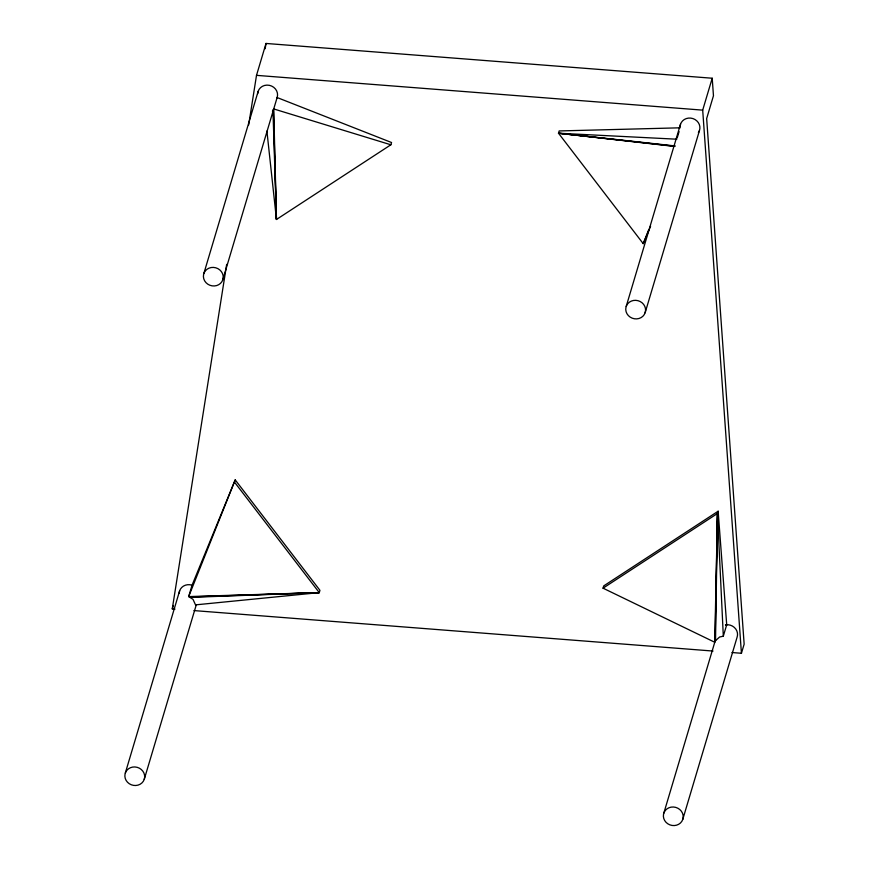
<?xml version="1.0" encoding="UTF-8"?>
<svg xmlns="http://www.w3.org/2000/svg" width="869" height="869" viewBox="0 0 869 869"><rect width="100%" height="100%" fill="white"/><g stroke="black" fill="none" stroke-linecap="round" stroke-linejoin="round"><path stroke-width="1.3" d="M603.053 588.183L717.468 513.492L714.763 642.256L715.524 640.649L717.468 513.492L718.142 511.222L603.738 585.902L603.053 588.183L714.763 642.256L663.818 813.145M715.1 641.431L717.468 513.492L723.312 636.195L719.63 636.999L715.524 640.649M174.984 609.104L172.279 608.897L226.668 264.372M248.675 124.951L256.507 75.353L266.012 43.45L712.211 78.232L713.46 95.753L706.66 118.542L744.146 644.157L741.431 653.271L731.959 652.532M265.175 48.751L266.012 43.45M203.835 273.539L258.18 91.256M222.79 279.829A9.983 9.233 16.6 0 0 211.134 267.543A9.983 9.233 16.6 0 0 206.018 282.686A9.983 9.233 16.6 0 0 222.79 279.829L277.124 97.545A9.983 9.233 16.6 0 0 269.347 85.325A9.983 9.233 16.6 0 0 257.735 93.635M172.279 608.897L173.3 605.476M125.299 773.084L179.633 590.801M192.06 585.206L188.671 596.59L193.005 599.338L195.514 604.867L319.26 592.615L319.944 590.333L235.206 479.884L192.06 585.206A9.983 9.233 16.6 0 0 179.199 593.179M144.243 779.374A9.983 9.233 16.6 0 0 132.588 767.088A9.983 9.233 16.6 0 0 127.482 782.23A9.983 9.233 16.6 0 0 144.243 779.374L196.275 604.846M234.521 482.154L319.26 592.615L188.671 596.59L235.206 479.884M266.913 131.067L276.461 219.477L390.865 144.786L391.55 142.516L277.124 97.545L276.787 98.371M680.21 127.808L559.169 130.947L558.495 133.218L643.234 243.678L648.535 230.122M626.191 306.464L680.525 124.191M677.19 137.932L679.08 131.599M741.431 653.271L702.695 110.135L712.211 78.232M645.135 312.753A9.983 9.233 16.6 0 0 633.479 300.468A9.983 9.233 16.6 0 0 628.363 315.61A9.983 9.233 16.6 0 0 645.135 312.753L699.48 130.48M723.312 636.195L726.701 624.811M682.762 819.434A9.983 9.233 16.6 0 0 671.107 807.138A9.983 9.233 16.6 0 0 666.002 822.291A9.983 9.233 16.6 0 0 682.762 819.434L737.108 637.151A9.983 9.233 16.6 0 0 728.037 624.746L725.452 624.865M272.453 111.275L273.724 108.94L390.865 144.786M643.234 243.678L650.588 226.19M190.42 597.372L319.26 592.615L189.561 596.949M676.81 139.203L558.495 133.218L674.235 146.394M256.507 75.353L702.695 110.135M193.917 610.581L713.036 651.055M675.202 145.959L558.495 133.218L674.746 146.22M718.142 511.222L726.734 625.148A9.363 8.657 16.6 0 0 725.778 625.18M272.964 110.548L276.461 219.477L273.724 108.94M273.398 109.766L276.461 219.477M680.09 126.559A9.983 9.233 16.6 0 1 692.951 118.586A9.983 9.233 16.6 0 1 698.394 132.631"/></g></svg>
